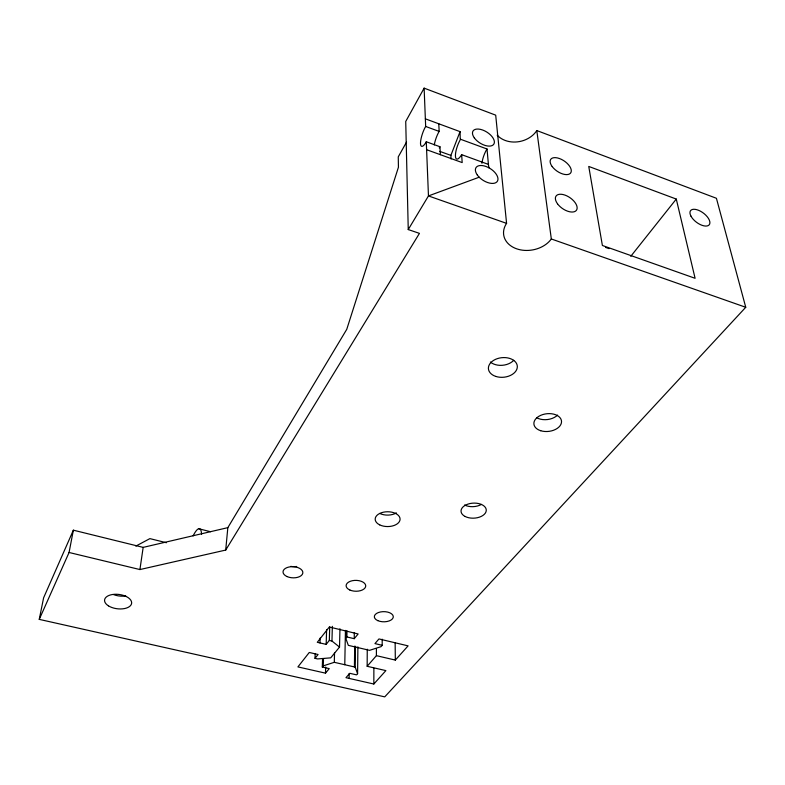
<?xml version="1.0" encoding="UTF-8"?>
<svg xmlns="http://www.w3.org/2000/svg" width="785" height="785" viewBox="0 0 785 785"><rect width="100%" height="100%" fill="white"/><g stroke="black" fill="none" stroke-linecap="round" stroke-linejoin="round"><path stroke-width="1.18" d="M357.901 646.879L357.587 673.707L356.586 674.864L349.737 673.304L345.969 677.69L373.837 684.02L385.877 670.606L367.154 666.288L376.398 655.661L376.408 648.518M373.837 684.02L373.876 668.241M367.154 666.288L367.262 649.215M382.187 639.196L382.197 645.319L381.039 646.654L369.568 650.343L348.324 645.358L345.773 638.313L346.882 636.949L354.231 638.686L354.31 632.631M354.418 666.946L354.702 646.134M357.587 673.707L355.193 667.122L355.468 646.31M349.109 678.407L349.188 673.54M344.772 664.728L345.439 630.414M345.773 638.313L345.91 631.042M346.882 636.949L346.999 630.885M315.187 653.483L315.011 658.33L317.591 658.929L330.721 657.85L339.532 647.076L339.944 628.756M315.011 658.33L318.072 654.504L309.27 652.472L297.917 666.907L325.5 673.157L329.239 668.624L322.301 667.044L323.263 665.866L334.302 662.314L334.547 652.629M339.532 647.076L331.957 641.041L332.359 626.342M354.231 638.686L358.137 633.966L329.327 626.989L317.277 642.307L326.167 644.377L329.327 640.423L329.72 626.95M326.167 644.377L326.609 629.707M325.5 673.157L325.677 667.064M322.301 667.044L322.586 658.487M323.263 665.866L323.498 658.527M319.986 642.935L320.152 638.048M745.75 307.278L551.325 238.974L536.803 130.565L716.42 198.281L745.75 307.278L384.738 696.864L39.25 619.375L69.07 552.483L139.916 569.557L225.707 550.069L227.836 527.648L346.754 329.337L398.437 167.225L398.26 156.863L406.532 142.105M139.916 569.557L143.164 547.38L227.836 527.648M69.07 552.483L73.358 530.179L143.164 547.38M39.25 619.375L43.617 597.787L73.358 530.179M451.1 158.963L450.884 155.391L460.049 131.644L425.362 118.829M551.325 238.974A25.768 19.331 -9.7 0 1 516.677 248.825A25.768 19.331 -9.7 0 1 506.58 223.362L495.698 115.159L424.126 88.136L405.727 121.469L408.249 229.563L419.445 233.371L225.707 550.069M424.126 88.136L425.666 126.463L424.921 127.778A13.06 3.483 -70.2 0 0 420.515 143.714A13.06 3.483 -70.2 0 0 425.598 142.968L426.284 141.761L439.953 146.736L440.365 154.684M438.776 123.785L439.168 131.419L438.413 132.734A13.011 3.601 -70 0 0 434.282 144.921M439.257 147.933L439.953 146.736M408.249 229.563L428.463 195.926L426.284 141.761M460.049 131.644L460.245 139.789A12.943 3.797 -69.7 0 0 455.418 155.754A12.943 3.797 -69.7 0 0 460.471 156.441L461.639 154.655L488.417 164.399L488.937 167.804M460.579 139.279L487.024 148.993L486.68 149.503A12.854 4.033 -69.4 0 0 481.961 163.3M630.777 256.312L676.278 199.066L588.75 166.44L602.389 245.479L695.098 278.302L676.278 199.066M376.398 655.661L395.326 660.087L408.102 645.869L378.959 638.931L374.955 643.602L382.197 645.319M135.844 546.095L149.896 538.618L166.43 542.729M479.184 177.204L428.463 195.926L506.58 223.362M334.302 662.314L355.193 667.122M329.327 640.423L331.957 641.041M198.713 528.727L210.498 531.72M605.637 247.432L609.072 248.639M439.718 151.348L450.884 155.391M426.598 149.7L462.188 162.583L461.639 154.655M425.666 126.463L439.168 131.419M487.024 148.993L488.417 164.399M395.149 642.944L395.326 660.087M125.737 595.933A13.531 7.261 7.1 0 1 113.413 594.539M193.081 535.9A33.343 6.574 -75.5 0 1 201.578 534.212M296.701 566.476A9.862 5.613 2.7 0 1 290.803 566.368M536.812 130.565A23.628 19.164 -12.9 0 1 497.19 135.157M513.743 360.315A14.385 9.842 -5.7 0 1 490.36 362.022M557.556 415.118A13.767 8.9 -6.5 0 1 536.724 417.728M396.356 512.89A12.344 7.438 -0.1 0 1 379.783 513.459M481.391 504.412A12.54 7.565 -3 0 1 464.563 505M690.947 216.101A11.716 5.75 36.9 0 0 708.198 225.599A11.716 5.75 36.9 0 0 700.632 211.293A11.716 5.75 36.9 0 0 690.947 216.101M477.309 174.986A12.688 6.879 32.7 0 0 496.846 181.943A12.688 6.879 32.7 0 0 485.905 166.449A12.688 6.879 32.7 0 0 477.309 174.986M377.781 620.631A9.479 5.083 0.2 0 0 393.167 617.589A9.479 5.083 0.2 0 0 380.499 611.957A9.479 5.083 0.2 0 0 377.781 620.631M349.816 589.996A9.803 5.436 0.9 0 0 365.614 586.729A9.803 5.436 0.9 0 0 352.347 580.704A9.803 5.436 0.9 0 0 349.816 589.996M287.045 576.563A9.93 5.583 2.7 0 0 302.794 573.197A9.93 5.583 2.7 0 0 288.959 567.015A9.93 5.583 2.7 0 0 287.045 576.563M474.317 137.875A12.305 6.466 32.2 0 0 493.284 144.813A12.305 6.466 32.2 0 0 482.687 130.035A12.305 6.466 32.2 0 0 474.317 137.875M552.189 166.567A12.069 6.221 34 0 0 570.43 173.24A12.069 6.221 34 0 0 559.509 158.55A12.069 6.221 34 0 0 552.189 166.567M108.428 605.843A13.639 7.222 7 0 0 131.164 604.705A13.639 7.222 7 0 0 114.698 594.284A13.639 7.222 7 0 0 108.428 605.843M379.685 524.861A12.442 7.399 -0.1 0 0 399.899 520.396A12.442 7.399 -0.1 0 0 383.345 512.212A12.442 7.399 -0.1 0 0 379.685 524.861M465.083 516.452A12.629 7.526 -2.9 0 0 485.964 511.898A12.629 7.526 -2.9 0 0 469.911 503.568A12.629 7.526 -2.9 0 0 465.083 516.452M495.885 376.447A14.503 9.822 -5.6 0 0 517.325 366.477A14.503 9.822 -5.6 0 0 495.364 359.422A14.503 9.822 -5.6 0 0 495.885 376.447M540.728 430.729A13.885 8.88 -6.4 0 0 561.54 421.712A13.885 8.88 -6.4 0 0 540.855 415.285A13.885 8.88 -6.4 0 0 540.728 430.729M557.507 203.806A12.442 6.604 34.6 0 0 576.259 210.498A12.442 6.604 34.6 0 0 564.974 195.102A12.442 6.604 34.6 0 0 557.507 203.806"/></g></svg>
